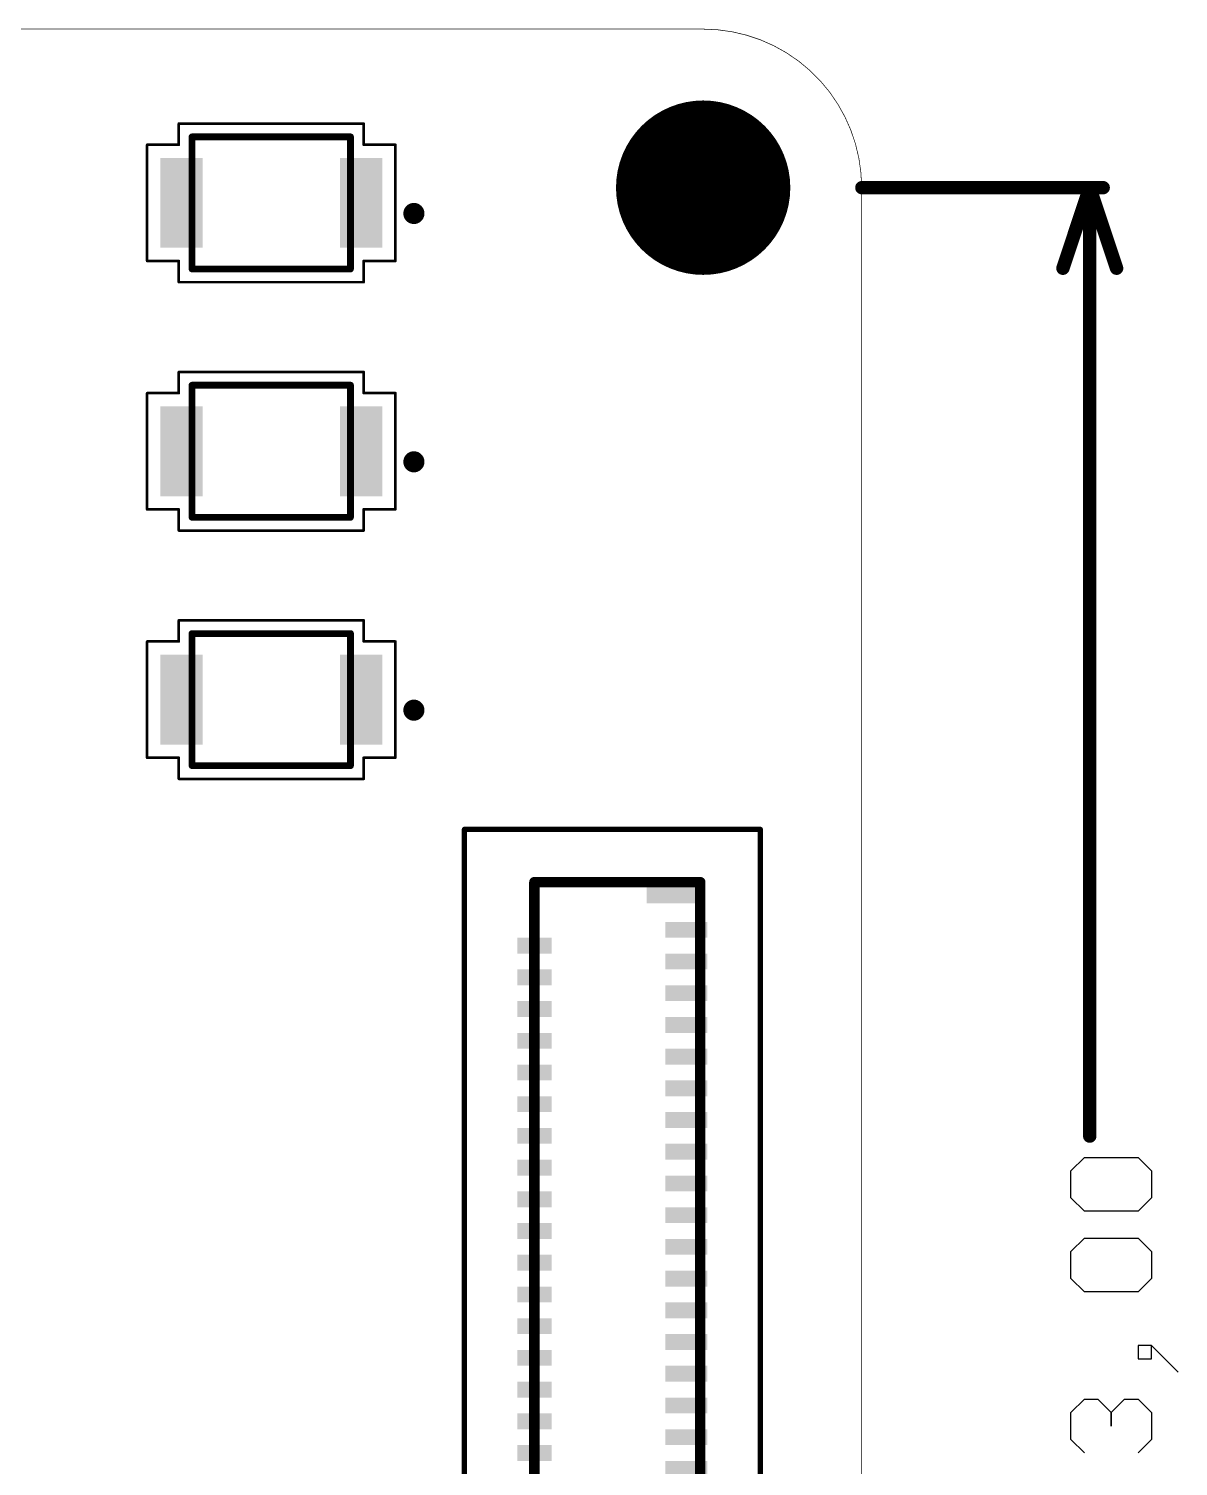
# Model space of a CAD drawing. Header units: millimetres. Extents: x 14 to 68.6, y 14.9 to 72.8.
# Drawn here: x 46.81 to 68.57, y 43.84 to 71.04 of the extents above; entities that cross this region are included whole.
import ezdxf

# ---------------------------------------------------------------- set-up
doc = ezdxf.new("R2010")
doc.units = ezdxf.units.MM
for name, color, linetype in [('Mechanical13', 56, 'Continuous'), ('Mechanical15', 56, 'Continuous'), ('PadHoleLayer', 156, 'Continuous'), ('TopLayer', 1, 'Continuous'), ('TopOverlay', 2, 'Continuous'), ('TopPaste', 8, 'Continuous'), ('TopSolder', 216, 'Continuous')]:
    doc.layers.add(name, color=color, linetype=linetype)

# ---------------------------------------------------------------- blocks, each defined once
blk = doc.blocks.new('SW_B3U_1000P_6')
at = {"layer": 'Mechanical13', "const_width": 0.127}
for points in [[(-1.5, 1.25), (-1.5, -1.25)], [(1.5, 1.25), (-1.5, 1.25)], [(1.5, 1.25), (1.5, -1.25)], [(1.5, -1.25), (-1.5, -1.25)]]:
    blk.add_lwpolyline(points, dxfattribs=at)
at = {"layer": 'Mechanical13'}
for points, const_width in [([(-1.532, 1.25, 1), (-1.468, 1.25, 1)], 0.0635), ([(-1.532, 1.25, 1), (-1.468, 1.25, 1)], 0.0635), ([(1.468, 1.25, 1), (1.532, 1.25, 1)], 0.0635), ([(1.468, 1.25, 1), (1.532, 1.25, 1)], 0.0635), ([(-2.6, 0.2, 1), (-2.8, 0.2, 1)], 0.2), ([(-2.85, 0.2, 1), (-2.75, 0.2, 1)], 0.1), ([(-2.65, 0.2, 1), (-2.55, 0.2, 1)], 0.1), ([(-1.532, -1.25, 1), (-1.468, -1.25, 1)], 0.0635), ([(-1.532, -1.25, 1), (-1.468, -1.25, 1)], 0.0635), ([(1.468, -1.25, 1), (1.532, -1.25, 1)], 0.0635), ([(1.468, -1.25, 1), (1.532, -1.25, 1)], 0.0635)]:
    blk.add_lwpolyline(points, format="xyb", close=True, dxfattribs=dict(at, const_width=const_width))
at = {"layer": 'Mechanical15', "const_width": 0.05}
for points in [[(-1.75, 1.5), (-1.75, 1.1)], [(1.75, 1.5), (-1.75, 1.5)], [(1.75, 1.5), (1.75, 1.1)], [(-2.35, 1.1), (-2.35, -1.1)], [(-1.75, 1.1), (-2.35, 1.1)], [(2.35, 1.1), (1.75, 1.1)], [(2.35, 1.1), (2.35, -1.1)], [(-1.75, -1.1), (-2.35, -1.1)], [(-1.75, -1.1), (-1.75, -1.5)], [(2.35, -1.1), (1.75, -1.1)], [(1.75, -1.1), (1.75, -1.5)], [(1.75, -1.5), (-1.75, -1.5)]]:
    blk.add_lwpolyline(points, dxfattribs=at)
at = {"layer": 'Mechanical15', "const_width": 0.025}
for points in [[(-1.762, 1.5, 1), (-1.737, 1.5, 1)], [(-1.762, 1.5, 1), (-1.737, 1.5, 1)], [(1.737, 1.5, 1), (1.762, 1.5, 1)], [(1.737, 1.5, 1), (1.762, 1.5, 1)], [(-2.362, 1.1, 1), (-2.338, 1.1, 1)], [(-2.362, 1.1, 1), (-2.338, 1.1, 1)], [(-1.762, 1.1, 1), (-1.737, 1.1, 1)], [(-1.762, 1.1, 1), (-1.737, 1.1, 1)], [(1.737, 1.1, 1), (1.762, 1.1, 1)], [(1.737, 1.1, 1), (1.762, 1.1, 1)], [(2.338, 1.1, 1), (2.362, 1.1, 1)], [(2.338, 1.1, 1), (2.362, 1.1, 1)], [(-2.362, -1.1, 1), (-2.338, -1.1, 1)], [(-2.362, -1.1, 1), (-2.338, -1.1, 1)], [(-1.762, -1.1, 1), (-1.737, -1.1, 1)], [(-1.762, -1.1, 1), (-1.737, -1.1, 1)], [(1.737, -1.1, 1), (1.762, -1.1, 1)], [(1.737, -1.1, 1), (1.762, -1.1, 1)], [(2.338, -1.1, 1), (2.362, -1.1, 1)], [(2.338, -1.1, 1), (2.362, -1.1, 1)], [(-1.762, -1.5, 1), (-1.737, -1.5, 1)], [(-1.762, -1.5, 1), (-1.737, -1.5, 1)], [(1.737, -1.5, 1), (1.762, -1.5, 1)], [(1.737, -1.5, 1), (1.762, -1.5, 1)]]:
    blk.add_lwpolyline(points, format="xyb", close=True, dxfattribs=at)
at = {"layer": 'TopLayer'}
for points in [[(-1.3, -0.85), (-1.3, 0.85), (-2.1, -0.85), (-2.1, 0.85)], [(2.1, -0.85), (2.1, 0.85), (1.3, -0.85), (1.3, 0.85)]]:
    blk.add_solid(points, dxfattribs=at)
at = {"layer": 'TopOverlay', "const_width": 0.127}
for points in [[(1.5, 1.25), (-1.5, 1.25)], [(1.5, -1.25), (-1.5, -1.25)]]:
    blk.add_lwpolyline(points, dxfattribs=at)
at = {"layer": 'TopOverlay'}
for points, const_width in [([(-1.532, 1.25, 1), (-1.468, 1.25, 1)], 0.0635), ([(1.468, 1.25, 1), (1.532, 1.25, 1)], 0.0635), ([(-2.6, 0.2, 1), (-2.8, 0.2, 1)], 0.2), ([(-2.85, 0.2, 1), (-2.75, 0.2, 1)], 0.1), ([(-2.65, 0.2, 1), (-2.55, 0.2, 1)], 0.1), ([(-1.532, -1.25, 1), (-1.468, -1.25, 1)], 0.0635), ([(1.468, -1.25, 1), (1.532, -1.25, 1)], 0.0635)]:
    blk.add_lwpolyline(points, format="xyb", close=True, dxfattribs=dict(at, const_width=const_width))
at = {"layer": 'TopPaste'}
for points in [[(-1.3, -0.85), (-1.3, 0.85), (-2.1, -0.85), (-2.1, 0.85)], [(2.1, -0.85), (2.1, 0.85), (1.3, -0.85), (1.3, 0.85)]]:
    blk.add_solid(points, dxfattribs=at)
at = {"layer": 'TopSolder'}
for points in [[(-1.3, -0.85), (-1.3, 0.85), (-2.1, -0.85), (-2.1, 0.85)], [(2.1, -0.85), (2.1, 0.85), (1.3, -0.85), (1.3, 0.85)]]:
    blk.add_solid(points, dxfattribs=at)
blk = doc.blocks.new('SW_B3U_1000P_8')
at = {"layer": 'Mechanical13', "const_width": 0.127}
for points in [[(-1.5, 1.25), (-1.5, -1.25)], [(1.5, 1.25), (-1.5, 1.25)], [(1.5, 1.25), (1.5, -1.25)], [(1.5, -1.25), (-1.5, -1.25)]]:
    blk.add_lwpolyline(points, dxfattribs=at)
at = {"layer": 'Mechanical13'}
for points, const_width in [([(-1.532, 1.25, 1), (-1.468, 1.25, 1)], 0.0635), ([(-1.532, 1.25, 1), (-1.468, 1.25, 1)], 0.0635), ([(1.468, 1.25, 1), (1.532, 1.25, 1)], 0.0635), ([(1.468, 1.25, 1), (1.532, 1.25, 1)], 0.0635), ([(-2.6, 0.2, 1), (-2.8, 0.2, 1)], 0.2), ([(-2.85, 0.2, 1), (-2.75, 0.2, 1)], 0.1), ([(-2.65, 0.2, 1), (-2.55, 0.2, 1)], 0.1), ([(-1.532, -1.25, 1), (-1.468, -1.25, 1)], 0.0635), ([(-1.532, -1.25, 1), (-1.468, -1.25, 1)], 0.0635), ([(1.468, -1.25, 1), (1.532, -1.25, 1)], 0.0635), ([(1.468, -1.25, 1), (1.532, -1.25, 1)], 0.0635)]:
    blk.add_lwpolyline(points, format="xyb", close=True, dxfattribs=dict(at, const_width=const_width))
at = {"layer": 'Mechanical15', "const_width": 0.05}
for points in [[(-1.75, 1.5), (-1.75, 1.1)], [(1.75, 1.5), (-1.75, 1.5)], [(1.75, 1.5), (1.75, 1.1)], [(-2.35, 1.1), (-2.35, -1.1)], [(-1.75, 1.1), (-2.35, 1.1)], [(2.35, 1.1), (1.75, 1.1)], [(2.35, 1.1), (2.35, -1.1)], [(-1.75, -1.1), (-2.35, -1.1)], [(-1.75, -1.1), (-1.75, -1.5)], [(2.35, -1.1), (1.75, -1.1)], [(1.75, -1.1), (1.75, -1.5)], [(1.75, -1.5), (-1.75, -1.5)]]:
    blk.add_lwpolyline(points, dxfattribs=at)
at = {"layer": 'Mechanical15', "const_width": 0.025}
for points in [[(-1.762, 1.5, 1), (-1.737, 1.5, 1)], [(-1.762, 1.5, 1), (-1.737, 1.5, 1)], [(1.737, 1.5, 1), (1.762, 1.5, 1)], [(1.737, 1.5, 1), (1.762, 1.5, 1)], [(-2.362, 1.1, 1), (-2.338, 1.1, 1)], [(-2.362, 1.1, 1), (-2.338, 1.1, 1)], [(-1.762, 1.1, 1), (-1.737, 1.1, 1)], [(-1.762, 1.1, 1), (-1.737, 1.1, 1)], [(1.737, 1.1, 1), (1.762, 1.1, 1)], [(1.737, 1.1, 1), (1.762, 1.1, 1)], [(2.338, 1.1, 1), (2.362, 1.1, 1)], [(2.338, 1.1, 1), (2.362, 1.1, 1)], [(-2.362, -1.1, 1), (-2.338, -1.1, 1)], [(-2.362, -1.1, 1), (-2.338, -1.1, 1)], [(-1.762, -1.1, 1), (-1.737, -1.1, 1)], [(-1.762, -1.1, 1), (-1.737, -1.1, 1)], [(1.737, -1.1, 1), (1.762, -1.1, 1)], [(1.737, -1.1, 1), (1.762, -1.1, 1)], [(2.338, -1.1, 1), (2.362, -1.1, 1)], [(2.338, -1.1, 1), (2.362, -1.1, 1)], [(-1.762, -1.5, 1), (-1.737, -1.5, 1)], [(-1.762, -1.5, 1), (-1.737, -1.5, 1)], [(1.737, -1.5, 1), (1.762, -1.5, 1)], [(1.737, -1.5, 1), (1.762, -1.5, 1)]]:
    blk.add_lwpolyline(points, format="xyb", close=True, dxfattribs=at)
at = {"layer": 'TopLayer'}
for points in [[(-1.3, -0.85), (-1.3, 0.85), (-2.1, -0.85), (-2.1, 0.85)], [(2.1, -0.85), (2.1, 0.85), (1.3, -0.85), (1.3, 0.85)]]:
    blk.add_solid(points, dxfattribs=at)
at = {"layer": 'TopOverlay', "const_width": 0.127}
for points in [[(1.5, 1.25), (-1.5, 1.25)], [(1.5, -1.25), (-1.5, -1.25)]]:
    blk.add_lwpolyline(points, dxfattribs=at)
at = {"layer": 'TopOverlay'}
for points, const_width in [([(-1.532, 1.25, 1), (-1.468, 1.25, 1)], 0.0635), ([(1.468, 1.25, 1), (1.532, 1.25, 1)], 0.0635), ([(-2.6, 0.2, 1), (-2.8, 0.2, 1)], 0.2), ([(-2.85, 0.2, 1), (-2.75, 0.2, 1)], 0.1), ([(-2.65, 0.2, 1), (-2.55, 0.2, 1)], 0.1), ([(-1.532, -1.25, 1), (-1.468, -1.25, 1)], 0.0635), ([(1.468, -1.25, 1), (1.532, -1.25, 1)], 0.0635)]:
    blk.add_lwpolyline(points, format="xyb", close=True, dxfattribs=dict(at, const_width=const_width))
at = {"layer": 'TopPaste'}
for points in [[(-1.3, -0.85), (-1.3, 0.85), (-2.1, -0.85), (-2.1, 0.85)], [(2.1, -0.85), (2.1, 0.85), (1.3, -0.85), (1.3, 0.85)]]:
    blk.add_solid(points, dxfattribs=at)
at = {"layer": 'TopSolder'}
for points in [[(-1.3, -0.85), (-1.3, 0.85), (-2.1, -0.85), (-2.1, 0.85)], [(2.1, -0.85), (2.1, 0.85), (1.3, -0.85), (1.3, 0.85)]]:
    blk.add_solid(points, dxfattribs=at)
blk = doc.blocks.new('SW_B3U_1000P_9')
at = {"layer": 'Mechanical13', "const_width": 0.127}
for points in [[(-1.5, 1.25), (-1.5, -1.25)], [(1.5, 1.25), (-1.5, 1.25)], [(1.5, 1.25), (1.5, -1.25)], [(1.5, -1.25), (-1.5, -1.25)]]:
    blk.add_lwpolyline(points, dxfattribs=at)
at = {"layer": 'Mechanical13'}
for points, const_width in [([(-1.532, 1.25, 1), (-1.468, 1.25, 1)], 0.0635), ([(-1.532, 1.25, 1), (-1.468, 1.25, 1)], 0.0635), ([(1.468, 1.25, 1), (1.532, 1.25, 1)], 0.0635), ([(1.468, 1.25, 1), (1.532, 1.25, 1)], 0.0635), ([(-2.6, 0.2, 1), (-2.8, 0.2, 1)], 0.2), ([(-2.85, 0.2, 1), (-2.75, 0.2, 1)], 0.1), ([(-2.65, 0.2, 1), (-2.55, 0.2, 1)], 0.1), ([(-1.532, -1.25, 1), (-1.468, -1.25, 1)], 0.0635), ([(-1.532, -1.25, 1), (-1.468, -1.25, 1)], 0.0635), ([(1.468, -1.25, 1), (1.532, -1.25, 1)], 0.0635), ([(1.468, -1.25, 1), (1.532, -1.25, 1)], 0.0635)]:
    blk.add_lwpolyline(points, format="xyb", close=True, dxfattribs=dict(at, const_width=const_width))
at = {"layer": 'Mechanical15', "const_width": 0.05}
for points in [[(-1.75, 1.5), (-1.75, 1.1)], [(1.75, 1.5), (-1.75, 1.5)], [(1.75, 1.5), (1.75, 1.1)], [(-2.35, 1.1), (-2.35, -1.1)], [(-1.75, 1.1), (-2.35, 1.1)], [(2.35, 1.1), (1.75, 1.1)], [(2.35, 1.1), (2.35, -1.1)], [(-1.75, -1.1), (-2.35, -1.1)], [(-1.75, -1.1), (-1.75, -1.5)], [(2.35, -1.1), (1.75, -1.1)], [(1.75, -1.1), (1.75, -1.5)], [(1.75, -1.5), (-1.75, -1.5)]]:
    blk.add_lwpolyline(points, dxfattribs=at)
at = {"layer": 'Mechanical15', "const_width": 0.025}
for points in [[(-1.762, 1.5, 1), (-1.737, 1.5, 1)], [(-1.762, 1.5, 1), (-1.737, 1.5, 1)], [(1.737, 1.5, 1), (1.762, 1.5, 1)], [(1.737, 1.5, 1), (1.762, 1.5, 1)], [(-2.362, 1.1, 1), (-2.338, 1.1, 1)], [(-2.362, 1.1, 1), (-2.338, 1.1, 1)], [(-1.762, 1.1, 1), (-1.737, 1.1, 1)], [(-1.762, 1.1, 1), (-1.737, 1.1, 1)], [(1.737, 1.1, 1), (1.762, 1.1, 1)], [(1.737, 1.1, 1), (1.762, 1.1, 1)], [(2.338, 1.1, 1), (2.362, 1.1, 1)], [(2.338, 1.1, 1), (2.362, 1.1, 1)], [(-2.362, -1.1, 1), (-2.338, -1.1, 1)], [(-2.362, -1.1, 1), (-2.338, -1.1, 1)], [(-1.762, -1.1, 1), (-1.737, -1.1, 1)], [(-1.762, -1.1, 1), (-1.737, -1.1, 1)], [(1.737, -1.1, 1), (1.762, -1.1, 1)], [(1.737, -1.1, 1), (1.762, -1.1, 1)], [(2.338, -1.1, 1), (2.362, -1.1, 1)], [(2.338, -1.1, 1), (2.362, -1.1, 1)], [(-1.762, -1.5, 1), (-1.737, -1.5, 1)], [(-1.762, -1.5, 1), (-1.737, -1.5, 1)], [(1.737, -1.5, 1), (1.762, -1.5, 1)], [(1.737, -1.5, 1), (1.762, -1.5, 1)]]:
    blk.add_lwpolyline(points, format="xyb", close=True, dxfattribs=at)
at = {"layer": 'TopLayer'}
for points in [[(-1.3, -0.85), (-1.3, 0.85), (-2.1, -0.85), (-2.1, 0.85)], [(2.1, -0.85), (2.1, 0.85), (1.3, -0.85), (1.3, 0.85)]]:
    blk.add_solid(points, dxfattribs=at)
at = {"layer": 'TopOverlay', "const_width": 0.127}
for points in [[(1.5, 1.25), (-1.5, 1.25)], [(1.5, -1.25), (-1.5, -1.25)]]:
    blk.add_lwpolyline(points, dxfattribs=at)
at = {"layer": 'TopOverlay'}
for points, const_width in [([(-1.532, 1.25, 1), (-1.468, 1.25, 1)], 0.0635), ([(1.468, 1.25, 1), (1.532, 1.25, 1)], 0.0635), ([(-2.6, 0.2, 1), (-2.8, 0.2, 1)], 0.2), ([(-2.85, 0.2, 1), (-2.75, 0.2, 1)], 0.1), ([(-2.65, 0.2, 1), (-2.55, 0.2, 1)], 0.1), ([(-1.532, -1.25, 1), (-1.468, -1.25, 1)], 0.0635), ([(1.468, -1.25, 1), (1.532, -1.25, 1)], 0.0635)]:
    blk.add_lwpolyline(points, format="xyb", close=True, dxfattribs=dict(at, const_width=const_width))
at = {"layer": 'TopPaste'}
for points in [[(-1.3, -0.85), (-1.3, 0.85), (-2.1, -0.85), (-2.1, 0.85)], [(2.1, -0.85), (2.1, 0.85), (1.3, -0.85), (1.3, 0.85)]]:
    blk.add_solid(points, dxfattribs=at)
at = {"layer": 'TopSolder'}
for points in [[(-1.3, -0.85), (-1.3, 0.85), (-2.1, -0.85), (-2.1, 0.85)], [(2.1, -0.85), (2.1, 0.85), (1.3, -0.85), (1.3, 0.85)]]:
    blk.add_solid(points, dxfattribs=at)
blk = doc.blocks.new('423287245_31')
at = {"layer": 'Mechanical13', "const_width": 0.2}
for points in [[(-7.5, 1.438), (7.5, 1.438)], [(-7.5, 1.438), (-7.5, -1.7)], [(7.5, 1.438), (7.5, -1.7)], [(-7.5, -1.7), (7.5, -1.7)]]:
    blk.add_lwpolyline(points, dxfattribs=at)
at = {"layer": 'Mechanical13', "const_width": 0.1}
for points in [[(-7.55, 1.438, 1), (-7.45, 1.438, 1)], [(-7.55, 1.438, 1), (-7.45, 1.438, 1)], [(7.45, 1.438, 1), (7.55, 1.438, 1)], [(7.45, 1.438, 1), (7.55, 1.438, 1)], [(-7.55, -1.7, 1), (-7.45, -1.7, 1)], [(-7.55, -1.7, 1), (-7.45, -1.7, 1)], [(7.45, -1.7, 1), (7.55, -1.7, 1)], [(7.45, -1.7, 1), (7.55, -1.7, 1)]]:
    blk.add_lwpolyline(points, format="xyb", close=True, dxfattribs=at)
at = {"layer": 'Mechanical15', "const_width": 0.1}
for points in [[(-8.5, 2.763), (8.5, 2.763)], [(-8.5, 2.763), (-8.5, -2.838)], [(8.5, 2.763), (8.5, -2.838)], [(-8.5, -2.838), (8.5, -2.838)]]:
    blk.add_lwpolyline(points, dxfattribs=at)
at = {"layer": 'Mechanical15', "const_width": 0.05}
for points in [[(-8.525, 2.763, 1), (-8.475, 2.763, 1)], [(-8.525, 2.763, 1), (-8.475, 2.763, 1)], [(8.475, 2.763, 1), (8.525, 2.763, 1)], [(8.475, 2.763, 1), (8.525, 2.763, 1)], [(-8.525, -2.838, 1), (-8.475, -2.838, 1)], [(-8.525, -2.838, 1), (-8.475, -2.838, 1)], [(8.475, -2.838, 1), (8.525, -2.838, 1)], [(8.475, -2.838, 1), (8.525, -2.838, 1)]]:
    blk.add_lwpolyline(points, format="xyb", close=True, dxfattribs=at)
at = {"layer": 'TopLayer'}
for points in [[(-6.15, 1.113), (-6.15, 1.763), (-6.45, 1.113), (-6.45, 1.763)], [(-5.55, 1.113), (-5.55, 1.763), (-5.85, 1.113), (-5.85, 1.763)], [(-4.95, 1.113), (-4.95, 1.763), (-5.25, 1.113), (-5.25, 1.763)], [(-4.35, 1.113), (-4.35, 1.763), (-4.65, 1.113), (-4.65, 1.763)], [(-3.75, 1.113), (-3.75, 1.763), (-4.05, 1.113), (-4.05, 1.763)], [(-3.15, 1.113), (-3.15, 1.763), (-3.45, 1.113), (-3.45, 1.763)], [(-2.55, 1.113), (-2.55, 1.763), (-2.85, 1.113), (-2.85, 1.763)], [(-1.95, 1.113), (-1.95, 1.763), (-2.25, 1.113), (-2.25, 1.763)], [(-1.35, 1.113), (-1.35, 1.763), (-1.65, 1.113), (-1.65, 1.763)], [(-0.75, 1.113), (-0.75, 1.763), (-1.05, 1.113), (-1.05, 1.763)], [(-0.15, 1.113), (-0.15, 1.763), (-0.45, 1.113), (-0.45, 1.763)], [(0.45, 1.113), (0.45, 1.763), (0.15, 1.113), (0.15, 1.763)], [(1.05, 1.113), (1.05, 1.763), (0.75, 1.113), (0.75, 1.763)], [(1.65, 1.113), (1.65, 1.763), (1.35, 1.113), (1.35, 1.763)], [(2.25, 1.113), (2.25, 1.763), (1.95, 1.113), (1.95, 1.763)], [(2.85, 1.113), (2.85, 1.763), (2.55, 1.113), (2.55, 1.763)], [(3.45, 1.113), (3.45, 1.763), (3.15, 1.113), (3.15, 1.763)], [(4.05, 1.113), (4.05, 1.763), (3.75, 1.113), (3.75, 1.763)], [(4.65, 1.113), (4.65, 1.763), (4.35, 1.113), (4.35, 1.763)], [(5.25, 1.113), (5.25, 1.763), (4.95, 1.113), (4.95, 1.763)], [(5.85, 1.113), (5.85, 1.763), (5.55, 1.113), (5.55, 1.763)], [(6.45, 1.113), (6.45, 1.763), (6.15, 1.113), (6.15, 1.763)], [(-7.1, -1.638), (-7.1, -0.688), (-7.5, -1.638), (-7.5, -0.688)], [(7.5, -1.638), (7.5, -0.688), (7.1, -1.638), (7.1, -0.688)], [(-6.45, -1.838), (-6.45, -1.038), (-6.75, -1.838), (-6.75, -1.038)], [(-5.85, -1.838), (-5.85, -1.038), (-6.15, -1.838), (-6.15, -1.038)], [(-5.25, -1.838), (-5.25, -1.038), (-5.55, -1.838), (-5.55, -1.038)], [(-4.65, -1.838), (-4.65, -1.038), (-4.95, -1.838), (-4.95, -1.038)], [(-4.05, -1.838), (-4.05, -1.038), (-4.35, -1.838), (-4.35, -1.038)], [(-3.45, -1.838), (-3.45, -1.038), (-3.75, -1.838), (-3.75, -1.038)], [(-2.85, -1.838), (-2.85, -1.038), (-3.15, -1.838), (-3.15, -1.038)], [(-2.25, -1.838), (-2.25, -1.038), (-2.55, -1.838), (-2.55, -1.038)], [(-1.65, -1.838), (-1.65, -1.038), (-1.95, -1.838), (-1.95, -1.038)], [(-1.05, -1.838), (-1.05, -1.038), (-1.35, -1.838), (-1.35, -1.038)], [(-0.45, -1.838), (-0.45, -1.038), (-0.75, -1.838), (-0.75, -1.038)], [(0.15, -1.838), (0.15, -1.038), (-0.15, -1.838), (-0.15, -1.038)], [(0.75, -1.838), (0.75, -1.038), (0.45, -1.838), (0.45, -1.038)], [(1.35, -1.838), (1.35, -1.038), (1.05, -1.838), (1.05, -1.038)], [(1.95, -1.838), (1.95, -1.038), (1.65, -1.838), (1.65, -1.038)], [(2.55, -1.838), (2.55, -1.038), (2.25, -1.838), (2.25, -1.038)], [(3.15, -1.838), (3.15, -1.038), (2.85, -1.838), (2.85, -1.038)], [(3.75, -1.838), (3.75, -1.038), (3.45, -1.838), (3.45, -1.038)], [(4.35, -1.838), (4.35, -1.038), (4.05, -1.838), (4.05, -1.038)], [(4.95, -1.838), (4.95, -1.038), (4.65, -1.838), (4.65, -1.038)], [(5.55, -1.838), (5.55, -1.038), (5.25, -1.838), (5.25, -1.038)], [(6.15, -1.838), (6.15, -1.038), (5.85, -1.838), (5.85, -1.038)], [(6.75, -1.838), (6.75, -1.038), (6.45, -1.838), (6.45, -1.038)]]:
    blk.add_solid(points, dxfattribs=at)
at = {"layer": 'TopOverlay', "const_width": 0.1}
for points in [[(-7.5, 1.438), (-7, 1.438)], [(-7.5, 1.438), (-7.5, -0.438)], [(7, 1.438), (7.5, 1.438)], [(7.5, 1.438), (7.5, -0.438)]]:
    blk.add_lwpolyline(points, dxfattribs=at)
at = {"layer": 'TopOverlay', "const_width": 0.05}
for points in [[(-7.525, 1.438, 1), (-7.475, 1.438, 1)], [(-7.525, 1.438, 1), (-7.475, 1.438, 1)], [(-7.025, 1.438, 1), (-6.975, 1.438, 1)], [(6.975, 1.438, 1), (7.025, 1.438, 1)], [(7.475, 1.438, 1), (7.525, 1.438, 1)], [(7.475, 1.438, 1), (7.525, 1.438, 1)], [(-7.525, -0.438, 1), (-7.475, -0.438, 1)], [(7.475, -0.438, 1), (7.525, -0.438, 1)]]:
    blk.add_lwpolyline(points, format="xyb", close=True, dxfattribs=at)
at = {"layer": 'TopPaste'}
for points in [[(-6.15, 1.113), (-6.15, 1.763), (-6.45, 1.113), (-6.45, 1.763)], [(-5.55, 1.113), (-5.55, 1.763), (-5.85, 1.113), (-5.85, 1.763)], [(-4.95, 1.113), (-4.95, 1.763), (-5.25, 1.113), (-5.25, 1.763)], [(-4.35, 1.113), (-4.35, 1.763), (-4.65, 1.113), (-4.65, 1.763)], [(-3.75, 1.113), (-3.75, 1.763), (-4.05, 1.113), (-4.05, 1.763)], [(-3.15, 1.113), (-3.15, 1.763), (-3.45, 1.113), (-3.45, 1.763)], [(-2.55, 1.113), (-2.55, 1.763), (-2.85, 1.113), (-2.85, 1.763)], [(-1.95, 1.113), (-1.95, 1.763), (-2.25, 1.113), (-2.25, 1.763)], [(-1.35, 1.113), (-1.35, 1.763), (-1.65, 1.113), (-1.65, 1.763)], [(-0.75, 1.113), (-0.75, 1.763), (-1.05, 1.113), (-1.05, 1.763)], [(-0.15, 1.113), (-0.15, 1.763), (-0.45, 1.113), (-0.45, 1.763)], [(0.45, 1.113), (0.45, 1.763), (0.15, 1.113), (0.15, 1.763)], [(1.05, 1.113), (1.05, 1.763), (0.75, 1.113), (0.75, 1.763)], [(1.65, 1.113), (1.65, 1.763), (1.35, 1.113), (1.35, 1.763)], [(2.25, 1.113), (2.25, 1.763), (1.95, 1.113), (1.95, 1.763)], [(2.85, 1.113), (2.85, 1.763), (2.55, 1.113), (2.55, 1.763)], [(3.45, 1.113), (3.45, 1.763), (3.15, 1.113), (3.15, 1.763)], [(4.05, 1.113), (4.05, 1.763), (3.75, 1.113), (3.75, 1.763)], [(4.65, 1.113), (4.65, 1.763), (4.35, 1.113), (4.35, 1.763)], [(5.25, 1.113), (5.25, 1.763), (4.95, 1.113), (4.95, 1.763)], [(5.85, 1.113), (5.85, 1.763), (5.55, 1.113), (5.55, 1.763)], [(6.45, 1.113), (6.45, 1.763), (6.15, 1.113), (6.15, 1.763)], [(-7.1, -1.638), (-7.1, -0.688), (-7.5, -1.638), (-7.5, -0.688)], [(7.5, -1.638), (7.5, -0.688), (7.1, -1.638), (7.1, -0.688)], [(-6.45, -1.838), (-6.45, -1.038), (-6.75, -1.838), (-6.75, -1.038)], [(-5.85, -1.838), (-5.85, -1.038), (-6.15, -1.838), (-6.15, -1.038)], [(-5.25, -1.838), (-5.25, -1.038), (-5.55, -1.838), (-5.55, -1.038)], [(-4.65, -1.838), (-4.65, -1.038), (-4.95, -1.838), (-4.95, -1.038)], [(-4.05, -1.838), (-4.05, -1.038), (-4.35, -1.838), (-4.35, -1.038)], [(-3.45, -1.838), (-3.45, -1.038), (-3.75, -1.838), (-3.75, -1.038)], [(-2.85, -1.838), (-2.85, -1.038), (-3.15, -1.838), (-3.15, -1.038)], [(-2.25, -1.838), (-2.25, -1.038), (-2.55, -1.838), (-2.55, -1.038)], [(-1.65, -1.838), (-1.65, -1.038), (-1.95, -1.838), (-1.95, -1.038)], [(-1.05, -1.838), (-1.05, -1.038), (-1.35, -1.838), (-1.35, -1.038)], [(-0.45, -1.838), (-0.45, -1.038), (-0.75, -1.838), (-0.75, -1.038)], [(0.15, -1.838), (0.15, -1.038), (-0.15, -1.838), (-0.15, -1.038)], [(0.75, -1.838), (0.75, -1.038), (0.45, -1.838), (0.45, -1.038)], [(1.35, -1.838), (1.35, -1.038), (1.05, -1.838), (1.05, -1.038)], [(1.95, -1.838), (1.95, -1.038), (1.65, -1.838), (1.65, -1.038)], [(2.55, -1.838), (2.55, -1.038), (2.25, -1.838), (2.25, -1.038)], [(3.15, -1.838), (3.15, -1.038), (2.85, -1.838), (2.85, -1.038)], [(3.75, -1.838), (3.75, -1.038), (3.45, -1.838), (3.45, -1.038)], [(4.35, -1.838), (4.35, -1.038), (4.05, -1.838), (4.05, -1.038)], [(4.95, -1.838), (4.95, -1.038), (4.65, -1.838), (4.65, -1.038)], [(5.55, -1.838), (5.55, -1.038), (5.25, -1.838), (5.25, -1.038)], [(6.15, -1.838), (6.15, -1.038), (5.85, -1.838), (5.85, -1.038)], [(6.75, -1.838), (6.75, -1.038), (6.45, -1.838), (6.45, -1.038)]]:
    blk.add_solid(points, dxfattribs=at)
at = {"layer": 'TopSolder'}
for points in [[(-6.15, 1.113), (-6.15, 1.763), (-6.45, 1.113), (-6.45, 1.763)], [(-5.55, 1.113), (-5.55, 1.763), (-5.85, 1.113), (-5.85, 1.763)], [(-4.95, 1.113), (-4.95, 1.763), (-5.25, 1.113), (-5.25, 1.763)], [(-4.35, 1.113), (-4.35, 1.763), (-4.65, 1.113), (-4.65, 1.763)], [(-3.75, 1.113), (-3.75, 1.763), (-4.05, 1.113), (-4.05, 1.763)], [(-3.15, 1.113), (-3.15, 1.763), (-3.45, 1.113), (-3.45, 1.763)], [(-2.55, 1.113), (-2.55, 1.763), (-2.85, 1.113), (-2.85, 1.763)], [(-1.95, 1.113), (-1.95, 1.763), (-2.25, 1.113), (-2.25, 1.763)], [(-1.35, 1.113), (-1.35, 1.763), (-1.65, 1.113), (-1.65, 1.763)], [(-0.75, 1.113), (-0.75, 1.763), (-1.05, 1.113), (-1.05, 1.763)], [(-0.15, 1.113), (-0.15, 1.763), (-0.45, 1.113), (-0.45, 1.763)], [(0.45, 1.113), (0.45, 1.763), (0.15, 1.113), (0.15, 1.763)], [(1.05, 1.113), (1.05, 1.763), (0.75, 1.113), (0.75, 1.763)], [(1.65, 1.113), (1.65, 1.763), (1.35, 1.113), (1.35, 1.763)], [(2.25, 1.113), (2.25, 1.763), (1.95, 1.113), (1.95, 1.763)], [(2.85, 1.113), (2.85, 1.763), (2.55, 1.113), (2.55, 1.763)], [(3.45, 1.113), (3.45, 1.763), (3.15, 1.113), (3.15, 1.763)], [(4.05, 1.113), (4.05, 1.763), (3.75, 1.113), (3.75, 1.763)], [(4.65, 1.113), (4.65, 1.763), (4.35, 1.113), (4.35, 1.763)], [(5.25, 1.113), (5.25, 1.763), (4.95, 1.113), (4.95, 1.763)], [(5.85, 1.113), (5.85, 1.763), (5.55, 1.113), (5.55, 1.763)], [(6.45, 1.113), (6.45, 1.763), (6.15, 1.113), (6.15, 1.763)], [(-7.1, -1.638), (-7.1, -0.688), (-7.5, -1.638), (-7.5, -0.688)], [(7.5, -1.638), (7.5, -0.688), (7.1, -1.638), (7.1, -0.688)], [(-6.45, -1.838), (-6.45, -1.038), (-6.75, -1.838), (-6.75, -1.038)], [(-5.85, -1.838), (-5.85, -1.038), (-6.15, -1.838), (-6.15, -1.038)], [(-5.25, -1.838), (-5.25, -1.038), (-5.55, -1.838), (-5.55, -1.038)], [(-4.65, -1.838), (-4.65, -1.038), (-4.95, -1.838), (-4.95, -1.038)], [(-4.05, -1.838), (-4.05, -1.038), (-4.35, -1.838), (-4.35, -1.038)], [(-3.45, -1.838), (-3.45, -1.038), (-3.75, -1.838), (-3.75, -1.038)], [(-2.85, -1.838), (-2.85, -1.038), (-3.15, -1.838), (-3.15, -1.038)], [(-2.25, -1.838), (-2.25, -1.038), (-2.55, -1.838), (-2.55, -1.038)], [(-1.65, -1.838), (-1.65, -1.038), (-1.95, -1.838), (-1.95, -1.038)], [(-1.05, -1.838), (-1.05, -1.038), (-1.35, -1.838), (-1.35, -1.038)], [(-0.45, -1.838), (-0.45, -1.038), (-0.75, -1.838), (-0.75, -1.038)], [(0.15, -1.838), (0.15, -1.038), (-0.15, -1.838), (-0.15, -1.038)], [(0.75, -1.838), (0.75, -1.038), (0.45, -1.838), (0.45, -1.038)], [(1.35, -1.838), (1.35, -1.038), (1.05, -1.838), (1.05, -1.038)], [(1.95, -1.838), (1.95, -1.038), (1.65, -1.838), (1.65, -1.038)], [(2.55, -1.838), (2.55, -1.038), (2.25, -1.838), (2.25, -1.038)], [(3.15, -1.838), (3.15, -1.038), (2.85, -1.838), (2.85, -1.038)], [(3.75, -1.838), (3.75, -1.038), (3.45, -1.838), (3.45, -1.038)], [(4.35, -1.838), (4.35, -1.038), (4.05, -1.838), (4.05, -1.038)], [(4.95, -1.838), (4.95, -1.038), (4.65, -1.838), (4.65, -1.038)], [(5.55, -1.838), (5.55, -1.038), (5.25, -1.838), (5.25, -1.038)], [(6.15, -1.838), (6.15, -1.038), (5.85, -1.838), (5.85, -1.038)], [(6.75, -1.838), (6.75, -1.038), (6.45, -1.838), (6.45, -1.038)]]:
    blk.add_solid(points, dxfattribs=at)

msp = doc.modelspace()

# ---------------------------------------------------------------- linework, layer by layer
at = {"layer": 'Mechanical13'}
for p, q in [((66.543, 49.427), (66.797, 49.681)), ((66.797, 49.681), (67.812, 49.681)), ((67.812, 49.681), (68.066, 49.427)), ((66.543, 48.919), (66.543, 49.427)), ((68.066, 49.427), (68.066, 48.919)), ((66.797, 48.665), (66.543, 48.919)), ((68.066, 48.919), (67.812, 48.665)), ((67.812, 48.665), (66.797, 48.665)), ((66.543, 47.903), (66.797, 48.157)), ((66.797, 48.157), (67.812, 48.157)), ((67.812, 48.157), (68.066, 47.903)), ((66.543, 47.396), (66.543, 47.903)), ((68.066, 47.903), (68.066, 47.396)), ((66.797, 47.142), (66.543, 47.396)), ((68.066, 47.396), (67.812, 47.142)), ((67.812, 47.142), (66.797, 47.142)), ((68.066, 46.126), (67.812, 46.126)), ((67.812, 46.126), (67.812, 45.872)), ((68.32, 45.872), (68.066, 46.126)), ((68.066, 45.872), (68.066, 46.126)), ((68.066, 46.126), (68.32, 45.872)), ((67.812, 45.872), (68.066, 45.872)), ((68.32, 45.872), (68.574, 45.618)), ((66.543, 44.856), (66.797, 45.11)), ((66.797, 45.11), (67.051, 45.11)), ((67.051, 45.11), (67.304, 44.856)), ((67.304, 44.856), (67.558, 45.11)), ((67.558, 45.11), (67.812, 45.11)), ((67.812, 45.11), (68.066, 44.856)), ((66.543, 44.349), (66.543, 44.856)), ((67.304, 44.856), (67.304, 44.602)), ((67.304, 44.602), (67.304, 44.856)), ((68.066, 44.856), (68.066, 44.349)), ((66.797, 44.095), (66.543, 44.349)), ((68.066, 44.349), (67.812, 44.095))]:
    msp.add_line(p, q, dxfattribs=at)
for points, const_width in [([(27.58, 71.032), (59.58, 71.032)], 0.013), ([(62.584, 68.032), (67.152, 68.032)], 0.254), ([(62.58, 25.032), (62.58, 68.032)], 0.013), ([(66.39, 66.508), (66.898, 68.032)], 0.254), ([(66.898, 50.087), (66.898, 68.032)], 0.254), ([(66.898, 68.032), (67.406, 66.508)], 0.254)]:
    msp.add_lwpolyline(points, dxfattribs=dict(at, const_width=const_width))
for points, const_width in [([(59.577, 71.032, 1), (59.583, 71.032, 1)], 0.0065), ([(59.577, 71.032, 1), (59.583, 71.032, 1)], 0.0065), ([(62.521, 68.032, 1), (62.648, 68.032, 1)], 0.127), ([(62.577, 68.032, 1), (62.583, 68.032, 1)], 0.0065), ([(62.577, 68.032, 1), (62.583, 68.032, 1)], 0.0065), ([(66.835, 68.032, 1), (66.962, 68.032, 1)], 0.127), ([(66.835, 68.032, 1), (66.962, 68.032, 1)], 0.127), ([(66.835, 68.032, 1), (66.962, 68.032, 1)], 0.127), ([(67.089, 68.032, 1), (67.216, 68.032, 1)], 0.127), ([(66.327, 66.508, 1), (66.454, 66.508, 1)], 0.127), ([(67.343, 66.508, 1), (67.47, 66.508, 1)], 0.127), ([(66.835, 50.087, 1), (66.962, 50.087, 1)], 0.127)]:
    msp.add_lwpolyline(points, format="xyb", close=True, dxfattribs=dict(at, const_width=const_width))
at = {"layer": 'Mechanical13', "const_width": 0.013}
msp.add_lwpolyline([(59.58, 71.032, -0.414214), (62.58, 68.032)], format="xyb", dxfattribs=at)
at = {"layer": 'PadHoleLayer', "const_width": 1.65}
msp.add_lwpolyline([(58.755, 68.032, 1), (60.405, 68.032, 1)], format="xyb", close=True, dxfattribs=at)

# ---------------------------------------------------------------- block references
for name, p, rotation in [('SW_B3U_1000P_6', (51.404, 67.744), 180), ('SW_B3U_1000P_9', (51.404, 63.045), 180), ('SW_B3U_1000P_8', (51.404, 58.346), 180), ('423287245_31', (57.824, 47.391), 90)]:
    msp.add_blockref(name, p, dxfattribs=dict(rotation=rotation))

doc.saveas('drawing.dxf')
